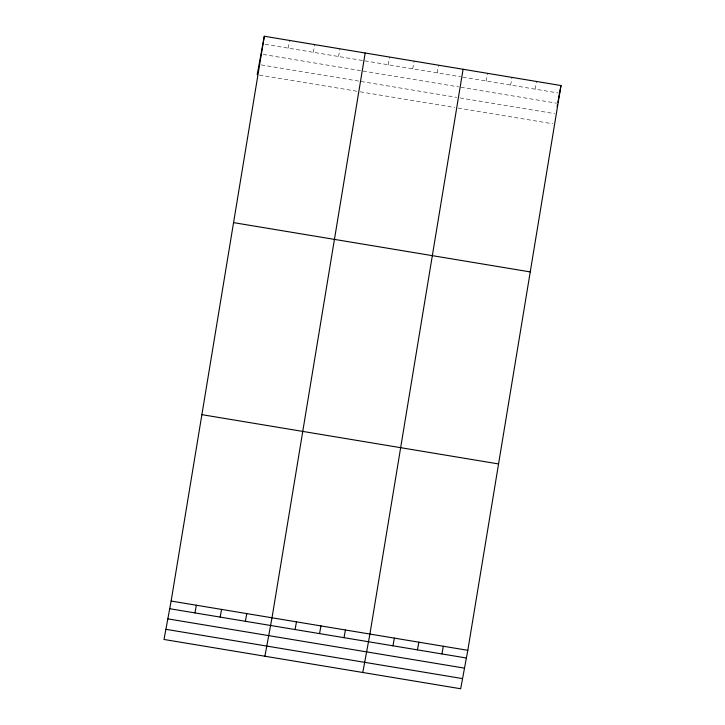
<?xml version="1.0" encoding="UTF-8"?>
<svg xmlns="http://www.w3.org/2000/svg" width="725" height="725" viewBox="0 0 725 725"><rect width="100%" height="100%" fill="white"/><g stroke="black" fill="none" stroke-linecap="round" stroke-linejoin="round"><path stroke-width="0.54" stroke-dasharray="3.62 2.72" d="M288.106 48.122L289.529 40.437M313.327 52.309L314.75 44.624M338.539 56.505L339.962 48.82M388.228 64.752L389.66 57.067M412.706 68.821L414.129 61.136M437.184 72.89L438.607 65.205M486.131 81.019L487.562 73.334M510.608 85.088L512.031 77.403M535.086 89.148L536.509 81.463M265.078 44.297L362.663 60.51M364.865 60.873L460.547 76.768M462.767 77.14L558.449 93.027M263.202 54.447L360.778 70.66M362.989 71.023L458.662 86.918M460.892 87.29L556.564 103.177M261.263 64.906L358.839 81.109M361.05 81.481L456.723 97.377M460.067 97.929L554.625 113.635M259.378 75.056L356.963 91.259M360.28 91.812L454.847 107.517M458.182 108.079L552.749 123.785"/><path stroke-width="1.09" d="M171.136 601.034L264.317 36.25L560.987 85.532L467.815 650.316L460.683 688.75L164.013 639.468L171.136 601.034L467.815 650.316M365.183 53.007L272.011 617.791L264.888 656.225M463.085 69.265L369.913 634.049L362.79 672.492M257.185 74.684L264.317 36.25M194.934 612.906L196.357 605.221M220.146 617.093L221.578 609.408M245.367 621.28L246.79 613.595M295.057 629.536L296.48 621.851M319.535 633.605L320.958 625.92M344.013 637.665L345.435 629.98M392.959 645.803L394.382 638.118M417.437 649.863L418.86 642.178M441.915 653.932L443.337 646.247M557.099 106.502L557.489 104.409M557.869 102.352L558.431 99.307M558.622 98.292L560.987 85.532M233.568 222.629L530.238 271.911M201.885 414.655L498.555 463.937M169.713 608.719L466.383 658.001M167.837 618.869L464.507 668.142M165.898 629.318L462.568 678.6"/></g></svg>
